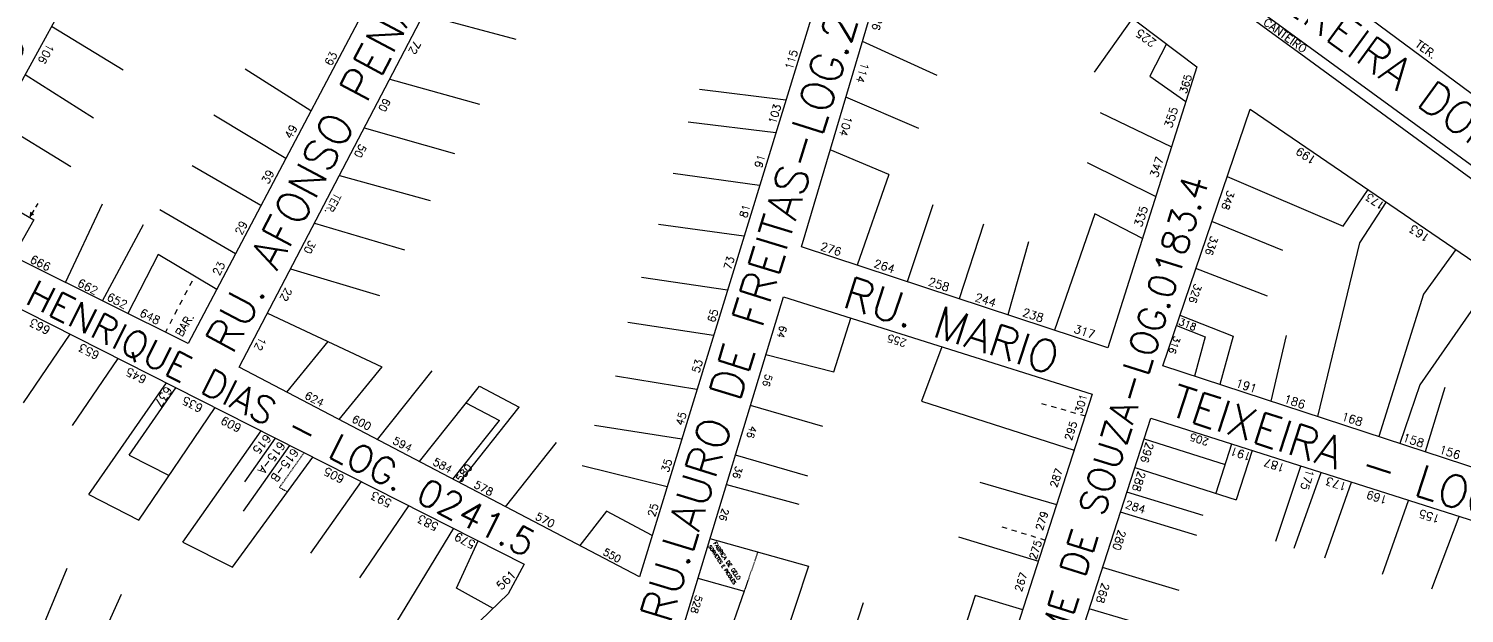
# Model space of a CAD drawing. Extents: x 714896 to 749292, y 8417558 to 8447149.
# Drawn here: x 738972 to 739240.5, y 8426815.8 to 8426925.1 of the extents above; entities that cross this region are included whole.
import ezdxf

# ---------------------------------------------------------------- set-up
doc = ezdxf.new("R2010")
doc.units = 0
doc.header["$MEASUREMENT"] = 0
doc.linetypes.add('ACAD_ISO03W100', pattern=[30, 12, -18])
for name, color, linetype in [('LOTE', 7, 'CONTINUOUS'), ('NUM-PORTA', 7, 'CONTINUOUS'), ('QUADRA', 6, 'CONTINUOUS'), ('TEXTO', 7, 'CONTINUOUS'), ('TEXTODERUA', 3, 'CONTINUOUS')]:
    doc.layers.add(name, color=color, linetype=linetype)
doc.styles.add('ROMANS', font='ROMANS.SHX', dxfattribs={"height": 1.5})

msp = doc.modelspace()

# ---------------------------------------------------------------- hatches: boundary and pattern name
at = {"layer": 'LOTE'}
msp.add_hatch(color=7, dxfattribs=at).paths.add_polyline_path([(738972.23, 8426889.91), (738972.91, 8426890.3), (738972.33, 8426890.68)])

# ---------------------------------------------------------------- linework, layer by layer
at = {"layer": 'LOTE', "color": 7}
for p, q in [((739045.83, 8426927.75, 542.51), (739063.11, 8426923.1, 543.3)), ((739171.35, 8426916.96, 543), (739178.46, 8426927.04, 543.36)), ((738976.26, 8426925.52, 543.68), (738989.64, 8426917.4, 543.95)), ((739141.87, 8426916.33, 543.16), (739127.91, 8426922.65, 543.36)), ((739184.77, 8426922.27, 543.36), (739181.64, 8426916.18, 542.91)), ((738971.35, 8426916.53, 543.68), (738984.11, 8426908.4, 543.96)), ((739024.77, 8426909.69, 545.54), (739012.49, 8426917.49, 544.4)), ((739039.51, 8426915.65, 542.51), (739056.28, 8426910.99, 543.31)), ((739181.64, 8426916.18, 542.91), (739188.42, 8426911.49, 542.28)), ((739113.59, 8426911.74, 545.09), (739097.42, 8426913.68, 544.25)), ((739138.44, 8426906.42, 543.16), (739124.82, 8426912.24, 543.36)), ((738966.41, 8426907.51, 543.68), (738979.86, 8426899.29, 543.95)), ((739020.08, 8426900.79, 545.54), (739006.64, 8426908.93, 544.41)), ((739111.71, 8426905.59, 545.09), (739095.3, 8426907.58, 544.27)), ((739172.35, 8426909.41, 542.9), (739185.72, 8426902.96, 542.28)), ((739034.74, 8426906.51, 542.51), (739051.6, 8426901.73, 543.34)), ((739132.88, 8426897.83, 543.18), (739121.91, 8426902.45, 543.36)), ((739015.43, 8426891.99, 545.54), (739002.58, 8426899.4, 544.44)), ((739169.95, 8426900.04, 542.84), (739182.79, 8426893.7, 542.28)), ((738960.43, 8426896.58, 543.68), (738972.95, 8426889.34, 543.86)), ((739030.11, 8426897.65, 542.51), (739047.1, 8426892.94, 543.39)), ((739108.68, 8426895.74, 545.09), (739092.54, 8426897.98, 544.32)), ((739132.88, 8426897.83, 543.18), (739126.92, 8426880.84, 543.16)), ((739196.14, 8426897.45, 538.85), (739217.81, 8426888.15, 540.8)), ((739217.81, 8426888.15, 540.8), (739222.48, 8426894.98, 542.21)), ((738972.96, 8426891.13, 543.87), (738972.59, 8426890.51, 543.86)), ((738973.71, 8426892.4, 543.88), (738973.29, 8426891.68, 543.87)), ((738978.9, 8426877.59, 543.67), (738985.79, 8426892.3, 544.07)), ((739010.68, 8426882.99, 545.54), (738996.54, 8426891.23, 544.34)), ((739141.1, 8426892.15, 543.1), (739136.3, 8426877.75, 543.16)), ((739225.84, 8426892.69, 542.18), (739220.89, 8426885.04, 540.74)), ((738972.95, 8426889.34, 543.86), (738969.08, 8426882.47, 543.67)), ((738972.31, 8426890.7, 543.86), (738972.26, 8426889.89, 543.85)), ((738972.91, 8426890.29, 543.86), (738972.31, 8426890.7, 543.86)), ((738985.77, 8426874.18, 543.67), (738993.44, 8426888.46, 544.26)), ((739025.44, 8426888.71, 542.51), (739042.26, 8426883.71, 543.46)), ((739105.77, 8426886.27, 545.09), (739089.75, 8426888.47, 544.36)), ((739150.56, 8426888.54, 543.03), (739146, 8426874.55, 543.16)), ((739171.4, 8426890.48, 542.75), (739163.83, 8426868.68, 543.16)), ((739180.3, 8426885.84, 542.28), (739171.4, 8426890.48, 542.75)), ((739206.57, 8426883.6, 539.82), (739193.27, 8426889, 538.85)), ((739158.99, 8426885.19, 542.95), (739155.13, 8426871.54, 543.16)), ((739220.89, 8426885.04, 540.74), (739213.02, 8426852.57, 538.55)), ((739238.88, 8426883.78, 542.13), (739232.84, 8426875.42, 540.63)), ((738996.22, 8426882.82, 544.36), (738990.55, 8426871.8, 543.67)), ((739007.17, 8426876.32, 545.54), (738996.22, 8426882.82, 544.36)), ((739203.67, 8426875.06, 539.82), (739190.28, 8426880.23, 538.85)), ((739020.97, 8426880.15, 542.51), (739037.62, 8426875.17, 543.56)), ((739102.67, 8426876.17, 545.09), (739086.62, 8426878.54, 544.39)), ((739246.28, 8426878.73, 542.07), (739232.18, 8426858.46, 539.49)), ((739232.84, 8426875.42, 540.63), (739224.48, 8426848.81, 538.55)), ((739016.64, 8426871.87, 542.51), (739038.05, 8426861.86, 543.98)), ((739100.08, 8426867.7, 545.09), (739084.03, 8426870.11, 544.42)), ((739122.57, 8426860.92, 544.71), (739125.78, 8426870.94, 544.64)), ((739186.66, 8426869.58, 538.85), (739192.03, 8426867.46, 539.03)), ((739187.31, 8426871.48, 538.85), (739197.24, 8426867.56, 539.19)), ((738971.01, 8426855.09, 545.11), (738979.75, 8426867.93, 545.25)), ((739192.03, 8426867.46, 539.09), (739190.01, 8426860.11, 538.57)), ((739197.24, 8426867.56, 539.19), (739194.77, 8426858.55, 538.55)), ((739207.14, 8426867.7, 539.67), (739204.27, 8426855.44, 538.55)), ((739027.94, 8426866.59, -0.59), (739020.23, 8426857.13)), ((739109.87, 8426864.15, 544.5), (739122.57, 8426860.92, 544.71)), ((739142.77, 8426865.59, 544.64), (739138.99, 8426855.39, 544.76)), ((738980.19, 8426850.86, 545.11), (738988.75, 8426863.38, 545.25)), ((739038.05, 8426861.86, 543.98), (739030.02, 8426852.01, 544.59)), ((738983.22, 8426837.94, 545.03), (738997.76, 8426858.82, 545.25)), ((739037.23, 8426848.23, 544.59), (739047.45, 8426861.08, 544.05)), ((739096.98, 8426857.61, 545.09), (739081.73, 8426860.08, 544.47)), ((738990.78, 8426845.33, 545.11), (738999.54, 8426857.92, 545.25)), ((739045.1, 8426844.11, 544.59), (739056.29, 8426858.22, 544.13)), ((739232.18, 8426858.46, 539.49), (739228.43, 8426847.52, 538.55)), ((739236.85, 8426858, 539.67), (739233.18, 8426845.96, 538.55)), ((738992.61, 8426833.19, 545.04), (739006.86, 8426854.21, 545.25)), ((739052.58, 8426840.19, 544.59), (739063.74, 8426854.32, 544.24)), ((739120.51, 8426850.67, 544.84), (739106.96, 8426854.58, 544.5)), ((739138.99, 8426855.39, 544.76), (739167.51, 8426846.23, 544.64)), ((739051.34, 8426840.84, 544.59), (739060.02, 8426851.82, 544.59)), ((739094.13, 8426848.33, 545.09), (739077.81, 8426850.85, 544.48)), ((739000.81, 8426829.04, 545.07), (739015.47, 8426849.85, 545.25)), ((739012.39, 8426840.32, 545.25), (739018.15, 8426848.5, 545.25)), ((739180.6, 8426848.4), (739195.74, 8426843.58)), ((739012.17, 8426834.86, 545.25), (739020.82, 8426847.14, 545.25)), ((739061.19, 8426835.68, 544.59), (739070.73, 8426847.68, 544.41)), ((739117.69, 8426841.42, 544.84), (739104.15, 8426845.33, 544.5)), ((739010.09, 8426824.35, 545.12), (739025.11, 8426844.97, 545.25)), ((739091.38, 8426839.38, 545.09), (739075.49, 8426843.32, 544.51)), ((739178.87, 8426843.01, 539.3), (739197.82, 8426836.99, 539.3)), ((739205.22, 8426829.23, 540.05), (739209.9, 8426843.28, 539.19)), ((739024.74, 8426827, 545.21), (739034.21, 8426840.37, 545.25)), ((739149.9, 8426840.3, 544.83), (739164.23, 8426836.08, 544.64)), ((739208.68, 8426827.92, 540.12), (739213.71, 8426842.07, 539.19)), ((739214.37, 8426826.11, 540.12), (739219.4, 8426840.25, 539.19)), ((739102.48, 8426839.85, 544.5), (739116.04, 8426836.16, 544.89)), ((739191.65, 8426834.02, 539.99), (739177.37, 8426838.38, 539.3)), ((739033.92, 8426822.41, 545.28), (739043.09, 8426835.87, 545.25)), ((739080.05, 8426834.82, 544.64), (739075.08, 8426828.4, 544.59)), ((739088.59, 8426830.29, 545.09), (739080.05, 8426834.82, 544.64)), ((739190.46, 8426830.31, 539.99), (739176.18, 8426834.66, 539.3)), ((739225.18, 8426823.09, 540.15), (739230.05, 8426836.87, 539.19)), ((739234.4, 8426820.35, 540.18), (739239.55, 8426833.84, 539.19)), ((739051.42, 8426831.66, 545.25), (739035.61, 8426805.73, 545.43)), ((739052, 8426820.46, 846.87), (739056.07, 8426829.3, -54.73)), ((739099.41, 8426829.76, 544.5), (739117.81, 8426824.57, 545.43)), ((739145.86, 8426830.03, 544.92), (739160.82, 8426825.49, 544.64)), ((738979.11, 8426824.14, 544.8), (738972.85, 8426809.05, 544.11)), ((739117.81, 8426824.57, 544.97), (739111.97, 8426806.9, 546.13)), ((739187.16, 8426820.04, 540.28), (739172.84, 8426824.3, 539.3)), ((739097.15, 8426822.32), (739105.8, 8426819.88, 545.46)), ((738989.3, 8426819.29, 544.82), (738982.73, 8426804.79, 544.11)), ((739058.84, 8426816.64), (739052, 8426820.46, 846.87)), ((739105.8, 8426819.88, 545.46), (739102.39, 8426810.07, 546.13)), ((739149, 8426819.06, 544.95), (739141.86, 8426797.01, 546.13)), ((739157.89, 8426816.39, 544.64), (739149, 8426819.06, 544.95)), ((739128.07, 8426817.73, 545.24), (739123.29, 8426803.15, 546.13)), ((739184.68, 8426812.33, 540.28), (739170.35, 8426816.6, 539.3))]:
    msp.add_line(p, q, dxfattribs=at)
at = {"layer": 'LOTE', "color": 7, "ltscale": 0.1}
for p, q in [((739002.54, 8426877.89, 544.8), (739002.08, 8426877, 544.77)), ((739001.61, 8426876.11, 544.74), (739001.15, 8426875.22, 544.7)), ((738999.76, 8426872.54, 544.52), (738999.29, 8426871.65, 544.42)), ((739000.68, 8426874.32, 544.65), (739000.22, 8426873.43, 544.59)), ((738998.83, 8426870.75, 544.3), (738998.36, 8426869.86, 544.14)), ((738997.9, 8426868.97, 543.91), (738997.56, 8426868.32, 543.67)), ((739161.4, 8426855, 544.69), (739162.31, 8426854.74, 544.69)), ((739163.22, 8426854.48, 544.69), (739164.13, 8426854.22, 544.69)), ((739165.04, 8426853.97, 544.68), (739165.95, 8426853.71, 544.68)), ((739166.86, 8426853.45, 544.67), (739167.77, 8426853.19, 544.66)), ((739168.68, 8426852.93, 544.65), (739169.59, 8426852.67, 544.64)), ((739154.01, 8426831.93, 544.82), (739154.91, 8426831.66, 544.81)), ((739155.81, 8426831.38, 544.8), (739156.71, 8426831.1, 544.78)), ((739157.61, 8426830.82, 544.76), (739158.51, 8426830.55, 544.74)), ((739159.41, 8426830.27, 544.72), (739160.3, 8426829.99, 544.7)), ((739161.2, 8426829.72, 544.67), (739162.09, 8426829.44, 544.64))]:
    msp.add_line(p, q, dxfattribs=at)
at = {"layer": 'LOTE', "color": 7, "linetype": 'ACAD_ISO03W100', "ltscale": 0.005}
for p, q in [((739018.89, 8426839.25, 545.25), (739023.5, 8426845.79, 545.25)), ((739108.36, 8426827.23, 544.95), (739105.8, 8426819.88, 545.46))]:
    msp.add_line(p, q, dxfattribs=at)
at = {"layer": 'LOTE', "color": 7, "linetype": 'CONTINUOUS', "elevation": 544.59, "flags": 128}
for points in [[(739056.29, 8426858.22), (739063.74, 8426854.32)], [(739053.77, 8426855.1), (739060.02, 8426851.82)]]:
    msp.add_lwpolyline(points, dxfattribs=at)
at = {"layer": 'LOTE', "color": 7, "linetype": 'CONTINUOUS', "flags": 128}
for points in [[(738990.78, 8426845.33), (738998.27, 8426841.53)], [(739196.97, 8426847.4), (739194.01, 8426838.2)], [(739200.78, 8426846.18), (739197.82, 8426836.99)], [(738983.22, 8426837.94), (738992.61, 8426833.19)], [(739000.81, 8426829.04), (739010.09, 8426824.35)]]:
    msp.add_lwpolyline(points, dxfattribs=at)
at = {"layer": 'LOTE', "color": 7, "linetype": 'ACAD_ISO03W100', "ltscale": 0.005, "elevation": 545.25, "flags": 128}
msp.add_lwpolyline([(739018.89, 8426839.25), (739020.39, 8426838.49)], dxfattribs=at)
at = {"layer": 'QUADRA', "color": 6}
for points in [[(739195.05, 8427021.08), (739339.67, 8426912.32), (739305.53, 8426865.76), (739159.27, 8426974.07), (739195.05, 8427021.08)], [(739086.22, 8426822.57), (739011.37, 8426861.77), (739082.55, 8426998.05), (739129.53, 8426963.66), (739086.22, 8426822.57)], [(738995.43, 8426960.55), (739039.49, 8426937.59), (739001.84, 8426866.19), (738956.21, 8426888.87), (738995.43, 8426960.55)], [(739138.23, 8426957.43), (739190.47, 8426917.96), (739173.83, 8426865.38), (739116.52, 8426884.27), (739138.23, 8426957.43)], [(739200.43, 8426910.05), (739288.19, 8426850.1), (739282.2, 8426829.88), (739184.1, 8426862.05), (739200.43, 8426910.05)], [(738952.74, 8426881.6), (739064.67, 8426824.95), (739061.67, 8426819.37), (739026.82, 8426785.76), (738926.21, 8426829.18), (738952.74, 8426881.6)], [(739113.15, 8426874.92), (739170.89, 8426856.73), (739150.7, 8426794.08), (739094.24, 8426812.75), (739113.15, 8426874.92)], [(739181.83, 8426852.21), (739278.39, 8426821.5), (739257.69, 8426758.44), (739161.97, 8426790.58), (739181.83, 8426852.21)]]:
    msp.add_lwpolyline(points, close=True, dxfattribs=at)
at = {"layer": 'QUADRA', "color": 6, "linetype": 'CONTINUOUS'}
msp.add_lwpolyline([(739151.6, 8426965.47), (739151.29, 8426965.54), (739150.95, 8426965.5), (739150.61, 8426965.34), (739150.41, 8426965.14), (739150.25, 8426964.85), (739150.2, 8426964.41), (739150.27, 8426964.1), (739150.42, 8426963.85), (739175.33, 8426945.64), (739210.82, 8426919.7), (739252.62, 8426889.13), (739284.43, 8426865.87), (739284.85, 8426865.84), (739285.26, 8426865.98), (739285.58, 8426866.27), (739285.76, 8426866.66), (739285.77, 8426867.09), (739285.61, 8426867.49), (739235.1, 8426904.42), (739199.27, 8426930.62), (739151.6, 8426965.47)], close=True, dxfattribs=at)

# ---------------------------------------------------------------- texts
at = {"layer": 'NUM-PORTA', "color": 7, "style": 'ROMANS'}
for s, height, rotation, p in [('126', 1.491, 253.2618, (739130.7, 8426928.7)), ('225', 1.573, 143.1623, (739183.03, 8426922.73)), ('106', 1.497, 241.3028, (738975.51, 8426922.42)), ('63', 1.51, 62.3404, (739028.58, 8426917.98)), ('72', 1.446, 241.8948, (739044.13, 8426922.98)), ('115', 1.452, 73.0173, (739114.8, 8426917.29)), ('114', 1.491, 253.2603, (739127.76, 8426918.89)), ('365', 1.4, 72.2022, (739188.49, 8426912.83)), ('60', 1.447, 241.8975, (739038.5, 8426912.23)), ('103', 1.452, 73.0036, (739111.68, 8426907.12)), ('355', 1.536, 72.0666, (739185.77, 8426906.37)), ('104', 1.49, 253.2567, (739124.64, 8426908.88)), ('49', 1.51, 62.3192, (739021.12, 8426904.32)), ('50', 1.447, 241.8948, (739033.95, 8426903.64)), ('199', 1.535, 146.6532, (739212.93, 8426900.88)), ('91', 1.452, 73.0224, (739109.07, 8426898.92)), ('347', 1.534, 72.2046, (739183.12, 8426897.09)), ('39', 1.51, 62.3313, (739016.8, 8426895.89)), ('348', 1.42, 251.1724, (739196.2, 8426894.94)), ('173', 1.438, 145.8114, (739225.73, 8426892.32)), ('81', 1.452, 73.0049, (739106.26, 8426889.58)), ('335', 1.534, 72.1665, (739180.15, 8426887.87)), ('29', 1.51, 62.314, (739011.8, 8426886.33)), ('336', 1.418, 251.1541, (739193.13, 8426886.44, -538.85)), ('163', 1.539, 146.6481, (739234.19, 8426886.34)), ('30', 1.447, 241.9527, (739024.53, 8426885.65)), ('276', 1.541, 342.6445, (739119.92, 8426883.71)), ('666', 1.529, 333.0505, (738972.09, 8426881.46)), ('23', 1.51, 62.314, (739007.62, 8426878.73)), ('73', 1.452, 72.9967, (739103.31, 8426879.86)), ('264', 1.547, 342.1257, (739129.9, 8426880.52)), ('662', 1.529, 333.0313, (738980.95, 8426877.02)), ('258', 1.549, 342.0265, (739140.09, 8426877.13)), ('652', 1.529, 333.075, (738986.45, 8426874.4)), ('22', 1.447, 242.1227, (739020.06, 8426876.79)), ('244', 1.549, 341.9998, (739148.83, 8426874.19)), ('326', 1.418, 251.1541, (739190.08, 8426877.49, -538.85)), ('648', 1.528, 333.1691, (738992.6, 8426871.45)), ('65', 1.452, 73.0088, (739100.28, 8426870.02)), ('238', 1.549, 342.1028, (739157.7, 8426871.38)), ('663', 1.544, 152.9838, (738976.21, 8426869.17)), ('317', 1.548, 342.4342, (739167.32, 8426868.28)), ('318', 1.3, 337.9824, (739186.93, 8426869.8, 539.13)), ('12', 1.447, 242.1227, (739015.24, 8426867.56)), ('64', 1.348, 253.4115, (739112.54, 8426869.67)), ('255', 1.418, 162.3624, (739136.31, 8426866.86)), ('316', 1.3, 250.919, (739186.22, 8426867.72)), ('653', 1.544, 152.9818, (738985.4, 8426864.48)), ('645', 1.544, 152.9634, (738994.21, 8426859.96)), ('53', 1.452, 73.026, (739097.38, 8426860.58)), ('56', 1.34, 253.1677, (739109.83, 8426860.57, -544.5)), ('191', 1.566, 341.996, (739197.57, 8426858.15)), ('637', 1.545, 235.9342, (738997.66, 8426858.36)), ('635', 1.545, 152.9384, (739004.74, 8426854.59)), ('624', 1.444, 331.8668, (739023.46, 8426856.04)), ('301', 1.408, 72.5294, (739168.93, 8426853.02)), ('186', 1.566, 341.996, (739206.6, 8426855.19)), ('609', 1.545, 152.8968, (739011.96, 8426850.87)), ('600', 1.444, 332.105, (739032.29, 8426851.62)), ('45', 1.452, 73.0665, (739094.35, 8426850.75)), ('295', 1.406, 72.3767, (739167.02, 8426847.95)), ('168', 1.566, 342.0613, (739217.35, 8426851.93)), ('594', 1.444, 332.1671, (739039.92, 8426847.58)), ('46', 1.34, 253.1677, (739106.89, 8426850.91, -544.5)), ('205', 1.4, 161.6295, (739192.84, 8426848.35)), ('158', 1.568, 342.0256, (739228.81, 8426847.98)), ('296', 1.503, 252.2551, (739181.01, 8426847.87)), ('191', 1.537, 161.6295, (739200.79, 8426845.65)), ('156', 1.568, 342.0256, (739235.61, 8426845.75)), ('605', 1.546, 152.8838, (739031.22, 8426841.33)), ('584', 1.444, 332.194, (739047.43, 8426843.61)), ('580', 1.4, 52.5265, (739052.86, 8426840.13)), ('35', 1.452, 73.146, (739091.64, 8426841.98)), ('36', 1.338, 253.1053, (739104.26, 8426843.38)), ('287', 1.406, 72.2446, (739164.29, 8426839.15)), ('187', 1.537, 161.6295, (739207.09, 8426843.56)), ('578', 1.444, 332.265, (739055.11, 8426839.35)), ('288', 1.495, 252.1615, (739179.5, 8426842.45, -539.3)), ('175', 1.538, 252.3291, (739210.99, 8426842.86)), ('173', 1.538, 161.8022, (739218.66, 8426840.06)), ('593', 1.547, 152.7687, (739040.03, 8426836.81)), ('169', 1.538, 162.3258, (739226.25, 8426837.56)), ('570', 1.444, 332.1813, (739066.59, 8426833.42)), ('25', 1.452, 73.4152, (739089.11, 8426833.66)), ('26', 1.337, 253.0884, (739101.73, 8426835.47)), ('279', 1.406, 72.2128, (739161.6, 8426831.12)), ('284', 1.495, 342.1615, (739176.92, 8426835.5, -539.3)), ('155', 1.538, 162.3155, (739236.07, 8426834.01)), ('583', 1.549, 152.6426, (739048.78, 8426832.43)), ('579', 1.549, 152.6426, (739055.68, 8426829.12)), ('275', 1.406, 72.1623, (739160.39, 8426825.7)), ('280', 1.493, 252.1478, (739175.83, 8426831.47)), ('550', 1.348, 331.8561, (739079.27, 8426826.79)), ('561', 1.572, 44.231, (739060.38, 8426820)), ('267', 1.405, 72.1871, (739157.68, 8426819.68)), ('268', 1.493, 252.1443, (739172.75, 8426821.58)), ('528', 1.338, 253.0574, (739096.75, 8426819.25))]:
    msp.add_text(s, height=height, rotation=rotation, dxfattribs=at).set_placement(p)
at = {"layer": 'NUM-PORTA', "color": 3, "style": 'ROMANS'}
msp.add_text('615', height=1.545, rotation=229.8678, dxfattribs=at).set_placement((739016.31, 8426849.41))
at = {"layer": 'NUM-PORTA', "color": 5, "style": 'ROMANS'}
msp.add_text('615-A', height=1.545, rotation=233.2891, dxfattribs=at).set_placement((739018.89, 8426848.02))
at = {"layer": 'NUM-PORTA', "color": 2, "style": 'ROMANS'}
msp.add_text('615-B', height=1.545, rotation=233.2891, dxfattribs=at).set_placement((739021.37, 8426846.76))
at = {"layer": 'TEXTO', "style": 'ROMANS'}
for s, height, rotation, p in [('CANTEIRO', 1.487, 324.0876, (739202.76, 8426925.95)), ('TER.', 1.487, 323.4662, (739231.19, 8426921.85)), ('TER.', 1.447, 241.9384, (739029.21, 8426894.42)), ('BAR.', 1.525, 58.4345, (739000.6, 8426867.33)), ('SORVETES E PICOLES', 0.6, 303.7858, (739099.08, 8426828.23, -37.83)), ('FABRICA DE GELO', 0.7, 303.7858, (739100, 8426828.82, -37.83))]:
    msp.add_text(s, height=height, rotation=rotation, dxfattribs=at).set_placement(p)
at = {"layer": 'TEXTODERUA', "style": 'ROMANS'}
for s, height, rotation, p in [('RU. AFONSO PENA - LOG.0223.7', 6, 61.9493, (739010.09, 8426863.95)), ('RU. PARAGUASSU - LOG. 0218.0', 6, 62.74, (738940.13, 8426861.04)), ('AV. MESSIAS PEREIRA DONATO / AV. PRES.CASTELO BRANCO', 6, 324.0374, (739158.41, 8426963.77)), ('RU.LAURO DE FREITAS-LOG.238.5', 6, 72.7157, (739091.94, 8426813.6)), ('RU.TOME DE SOUZA-LOG.0183.4  ', 5, 72.6259, (739159.86, 8426791.53)), ('RU. HENRIQUE DIAS - LOG. 0241.5', 5, 333.0894, (738957.91, 8426880.52)), ('RU. MARIO ', 6, 341.9758, (739123.88, 8426873.15)), ('TEIXEIRA - LOG. 0235.0', 6, 341.9758, (739185.02, 8426852.88))]:
    msp.add_text(s, height=height, rotation=rotation, dxfattribs=at).set_placement(p)

doc.saveas('drawing.dxf')
